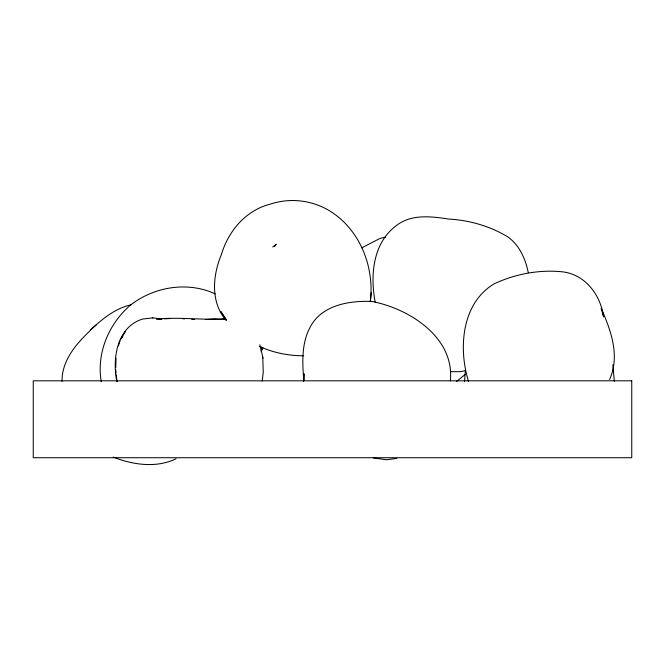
<?xml version="1.0" encoding="UTF-8"?>
<svg xmlns="http://www.w3.org/2000/svg" width="665" height="665" viewBox="0 0 665 665"><rect width="100%" height="100%" fill="white"/><g stroke="black" fill="none" stroke-linecap="round" stroke-linejoin="round"><path stroke-width="1" d="M303.963 380.455L304.021 373.772L303.415 381.378M62.028 381.394C61.745 364.611 71.305 350.247 82.344 338.477C96.093 324.296 111.737 308.901 131.678 304.661M115.768 367.546L116.026 358.269M115.71 369.582L116.034 372.857M464.494 381.785L465.458 370.064M614.344 381.344L612.831 364.777M370.339 301.27C374.678 266.208 359.233 227.787 327.845 209.808C310.173 199.833 289.067 197.754 269.857 204.271C245.601 210.514 228.336 231.171 221.403 254.529C212.625 275.684 210.306 301.976 226.191 320.497M370.314 301.42L371.253 292.65M262.218 381.028L263.24 372.358L262.783 357.122M118.486 345.891L119.434 342.109M609.597 379.532C620.187 355.841 610.985 330.53 601.202 308.427L603.679 316.881M119.808 341.436L120.124 340.812M121.753 337.862L122.726 336.074M123.698 334.279L125.161 331.594L120.972 339.175M261.062 350.979L262.949 347.537M274.47 246.499L276.233 244.263L272.716 247.006M152.75 317.878L142.51 319.075C116.882 327.014 112.094 358.751 116.899 381.685M96.367 324.67L90.831 329.524M456.564 381.527L465.176 374.403M361.818 247.837L379.931 238.461L385.625 237.089M176.067 458.784C156.267 468.301 132.934 464.885 113.15 457.071M465.4 370.638L460.704 371.66L450.355 371.677M396.797 458.426L386.54 459.764L373.148 457.886M164.263 318.884L170.223 318.502M205.427 319.549L214.487 318.793L224.654 319.275L219.741 319.549M219.94 319.524L224.654 319.275M219.832 319.532L223.822 319.308C201.354 319.815 178.843 317.105 156.358 318.951L161.346 319.35M303.714 355.733C288.419 355.866 273.215 352.708 259.275 346.382M191.703 319.383L194.687 319.524M182.775 318.759L184.554 318.884M152.268 317.828L162.194 318.917M215.244 293.897C187.38 280.979 153.341 286.79 129.692 305.75C108.495 324.512 96.375 353.447 101.255 381.66M226.258 319.74L220.863 311.594L226.308 319.84M261.295 346.931L262.168 349.898M603.205 314.711C599.689 293.639 584.294 274.03 562.008 271.786C539.049 269.483 515.275 274.022 494.394 283.706C461.618 302.957 458.185 348.31 468.542 381.444M603.67 316.731L602.565 312.774L603.089 314.678M259.832 344.778L263.007 358.103M375.21 302.209C370.081 275.551 372.757 243.049 396.323 225.61C411.278 213.822 431.394 216.416 448.917 219.076C469.623 220.231 490.171 226.2 507.927 236.956C519.506 245.277 525.483 258.901 528.234 272.484M116.267 374.802L117.082 381.602M303.797 380.255C302.259 362.226 301.428 343.049 310.422 326.656C321.993 304.944 349.457 300.547 371.777 301.453C409.175 308.502 454.852 337.421 450.346 380.904M631.75 380.812L33.25 380.812L33.25 457.728L631.75 457.728L631.75 380.812"/></g></svg>
